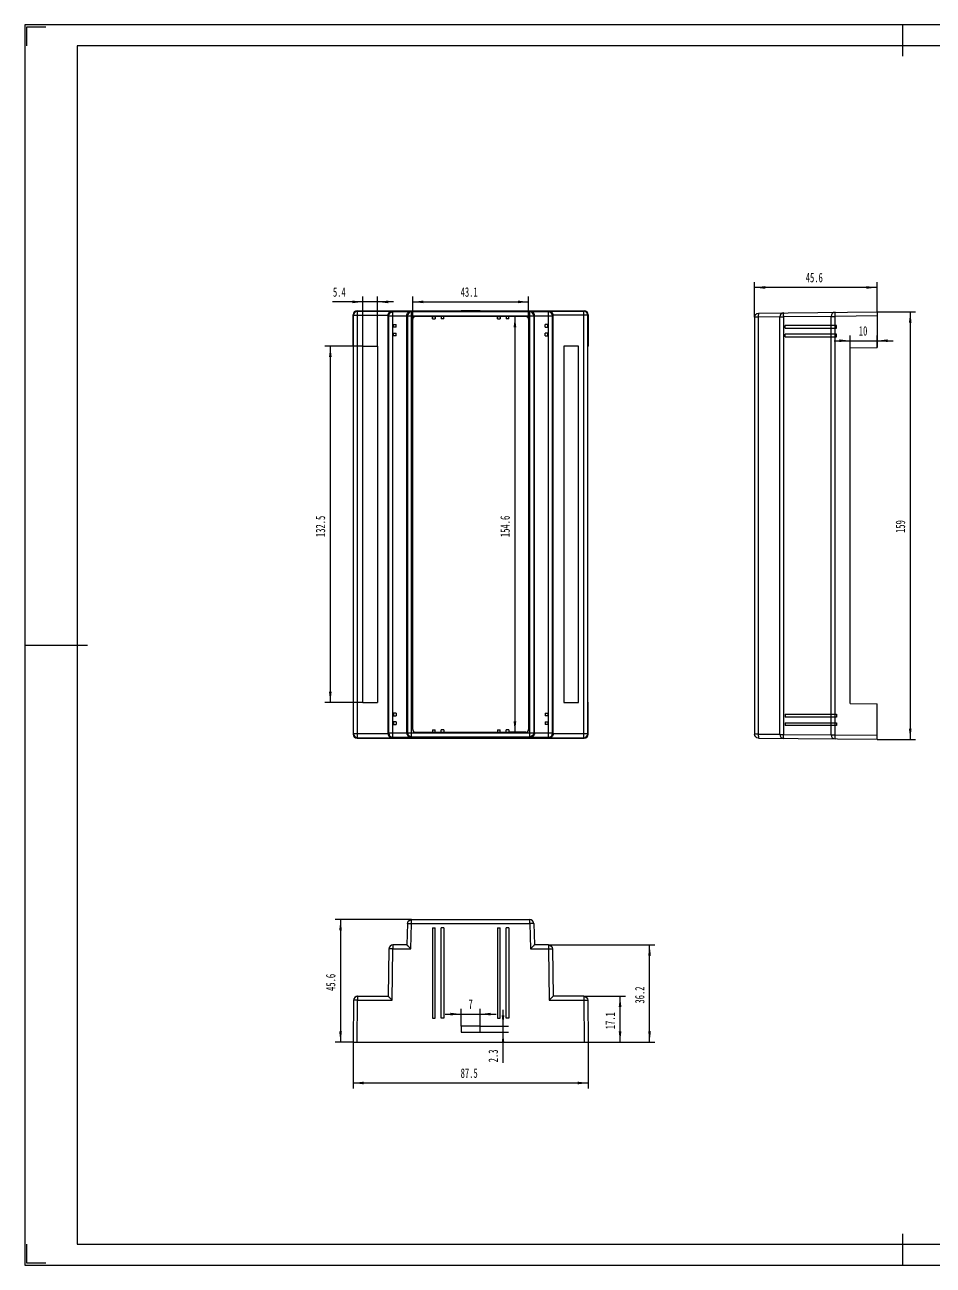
# Model space of a CAD drawing. Header units: millimetres. Extents: x 861 to 1514, y -315 to 146.
# Drawn here: x 860.9 to 1198.8, y -315 to 146.4 of the extents above; entities that cross this region are included whole.
import ezdxf

# ---------------------------------------------------------------- set-up
doc = ezdxf.new("R2010")
doc.units = ezdxf.units.MM
doc.layers.get('0').update_dxf_attribs({"lineweight": 0})
for name, color, linetype, lineweight in [('CAXA4', 3, 'Continuous', 25), ('图框_内框线', 5, 'Continuous', 50), ('图框_外框线', 7, 'Continuous', 0), ('图框_角线', 5, 'Continuous', 140)]:
    doc.layers.add(name, color=color, linetype=linetype, lineweight=lineweight)
doc.styles.add('标准', font='', dxfattribs={"width": 0.667})
doc.styles.get('标准').set_extended_font_data('FangSong_GB2312')
doc.dimstyles.new('标准', dxfattribs={"dimtxt": 3.5, "dimasz": 4, "dimexe": 2, "dimexo": 0, "dimtad": 1, "dimdsep": 46, "dimtxsty": '标准', "dimcen": 0, "dimdle": 6, "dimazin": 2, "dimtfac": 1, "dimtdec": 3, "dimtmove": 0, "dimatfit": 3, "dimfxl": 0, "dimtolj": 1, "dimtzin": 0, "dimarcsym": 0})

# ---------------------------------------------------------------- blocks, each defined once
blk = doc.blocks.new('*CAXBLOCK01')
at = {"layer": 'CAXA4', "linetype": 'Continuous', "lineweight": 25}
for points in [[(983.02, -247.24), (987.02, -247.74), (987.02, -246.74)], [(1070.52, -247.24), (1066.52, -247.74), (1066.52, -246.74)]]:
    blk.add_hatch(color=0, dxfattribs=at).paths.add_polyline_path(points, flags=0)
at = {"layer": 'CAXA4', "color": 0, "linetype": 'Continuous', "lineweight": 25}
for p, q in [((983.02, -232.07), (983.02, -249.24)), ((1070.52, -232.07), (1070.52, -249.24)), ((983.02, -247.24), (1070.52, -247.24))]:
    blk.add_line(p, q, dxfattribs=at)
at = {"layer": 'CAXA4', "color": 0, "linetype": 'Continuous', "lineweight": 25, "insert": (1023.05, -241.82), "char_height": 3.5, "attachment_point": 1, "style": '标准'}
blk.add_mtext('\\fFangSong_GB2312|b0|i0|p34;87.5', dxfattribs=at)
blk = doc.blocks.new('*CAXBLOCK12')
at = {"layer": 'CAXA4', "linetype": 'Continuous', "lineweight": 25}
for points in [[(1082.34, -214.97), (1082.84, -218.97), (1081.84, -218.97)], [(1082.34, -232.07), (1082.84, -228.07), (1081.84, -228.07)]]:
    blk.add_hatch(color=0, dxfattribs=at).paths.add_polyline_path(points, flags=0)
at = {"layer": 'CAXA4', "color": 0, "linetype": 'Continuous', "lineweight": 25}
for p, q in [((1068.82, -214.97), (1084.34, -214.97)), ((1082.34, -232.07), (1082.34, -214.97)), ((1070.52, -232.07), (1084.34, -232.07))]:
    blk.add_line(p, q, dxfattribs=at)
at = {"layer": 'CAXA4', "color": 0, "linetype": 'Continuous', "lineweight": 25, "insert": (1076.92, -227.25), "char_height": 3.5, "attachment_point": 1, "rotation": 90, "style": '标准'}
blk.add_mtext('\\fFangSong_GB2312|b0|i0|p34;17.1', dxfattribs=at)
blk = doc.blocks.new('*CAXBLOCK23')
at = {"layer": 'CAXA4', "linetype": 'Continuous', "lineweight": 25}
for points in [[(1093.32, -195.87), (1093.82, -199.87), (1092.82, -199.87)], [(1093.32, -232.07), (1093.82, -228.07), (1092.82, -228.07)]]:
    blk.add_hatch(color=0, dxfattribs=at).paths.add_polyline_path(points, flags=0)
at = {"layer": 'CAXA4', "color": 0, "linetype": 'Continuous', "lineweight": 25}
for p, q in [((1055.72, -195.87), (1095.32, -195.87)), ((1093.32, -232.07), (1093.32, -195.87)), ((1070.52, -232.07), (1095.32, -232.07))]:
    blk.add_line(p, q, dxfattribs=at)
at = {"layer": 'CAXA4', "color": 0, "linetype": 'Continuous', "lineweight": 25, "insert": (1087.9, -217.7), "char_height": 3.5, "attachment_point": 1, "rotation": 90, "style": '标准'}
blk.add_mtext('\\fFangSong_GB2312|b0|i0|p34;36.2', dxfattribs=at)
blk = doc.blocks.new('*CAXBLOCK34')
at = {"layer": 'CAXA4', "linetype": 'Continuous', "lineweight": 25}
for points in [[(978.37, -186.47), (977.87, -190.47), (978.87, -190.47)], [(978.37, -232.07), (977.87, -228.07), (978.87, -228.07)]]:
    blk.add_hatch(color=0, dxfattribs=at).paths.add_polyline_path(points, flags=0)
at = {"layer": 'CAXA4', "color": 0, "linetype": 'Continuous', "lineweight": 25}
for p, q in [((1004.77, -186.47), (976.37, -186.47)), ((978.37, -186.47), (978.37, -232.07)), ((983.02, -232.07), (976.37, -232.07))]:
    blk.add_line(p, q, dxfattribs=at)
at = {"layer": 'CAXA4', "color": 0, "linetype": 'Continuous', "lineweight": 25, "insert": (972.95, -213), "char_height": 3.5, "attachment_point": 1, "rotation": 90, "style": '标准'}
blk.add_mtext('\\fFangSong_GB2312|b0|i0|p34;45.6', dxfattribs=at)
blk = doc.blocks.new('*CAXBLOCK45')
at = {"layer": 'CAXA4', "linetype": 'Continuous', "lineweight": 25}
for points in [[(1023.27, -221.62), (1019.27, -222.12), (1019.27, -221.12)], [(1030.27, -221.62), (1034.27, -222.12), (1034.27, -221.12)]]:
    blk.add_hatch(color=0, dxfattribs=at).paths.add_polyline_path(points, flags=0)
at = {"layer": 'CAXA4', "color": 0, "linetype": 'Continuous', "lineweight": 25}
for p, q in [((1023.27, -226.07), (1023.27, -219.62)), ((1030.27, -226.07), (1030.27, -219.62)), ((1017.27, -221.62), (1036.27, -221.62))]:
    blk.add_line(p, q, dxfattribs=at)
at = {"layer": 'CAXA4', "color": 0, "linetype": 'Continuous', "lineweight": 25, "insert": (1025.97, -216.2), "char_height": 3.5, "attachment_point": 1, "style": '标准'}
blk.add_mtext('\\fFangSong_GB2312|b0|i0|p34;7', dxfattribs=at)
blk = doc.blocks.new('*CAXBLOCK56')
at = {"layer": 'CAXA4', "linetype": 'Continuous', "lineweight": 25}
for points in [[(1038.81, -226.07), (1039.31, -222.07), (1038.31, -222.07)], [(1038.81, -228.37), (1039.31, -232.37), (1038.31, -232.37)]]:
    blk.add_hatch(color=0, dxfattribs=at).paths.add_polyline_path(points, flags=0)
at = {"layer": 'CAXA4', "color": 0, "linetype": 'Continuous', "lineweight": 25}
for p, q in [((1038.81, -239.72), (1038.81, -220.07)), ((1030.27, -226.07), (1040.81, -226.07)), ((1030.27, -228.37), (1040.81, -228.37))]:
    blk.add_line(p, q, dxfattribs=at)
at = {"layer": 'CAXA4', "color": 0, "linetype": 'Continuous', "lineweight": 25, "insert": (1033.39, -239.55), "char_height": 3.5, "attachment_point": 1, "rotation": 90, "style": '标准'}
blk.add_mtext('\\fFangSong_GB2312|b0|i0|p34;2.3', dxfattribs=at)
blk = doc.blocks.new('*CAXBLOCK67')
at = {"layer": 'CAXA4', "linetype": 'Continuous', "lineweight": 25}
for points in [[(986.72, 43.31), (982.72, 43.81), (982.72, 42.81)], [(992.12, 43.31), (996.12, 43.81), (996.12, 42.81)]]:
    blk.add_hatch(color=0, dxfattribs=at).paths.add_polyline_path(points, flags=0)
at = {"layer": 'CAXA4', "color": 0, "linetype": 'Continuous', "lineweight": 25}
for p, q in [((998.12, 43.31), (975.37, 43.31)), ((986.72, 26.78), (986.72, 45.31)), ((992.12, 26.78), (992.12, 45.31))]:
    blk.add_line(p, q, dxfattribs=at)
at = {"layer": 'CAXA4', "color": 0, "linetype": 'Continuous', "lineweight": 25, "insert": (975.55, 48.73), "char_height": 3.5, "attachment_point": 1, "style": '标准'}
blk.add_mtext('\\fFangSong_GB2312|b0|i0|p34;5.4', dxfattribs=at)
blk = doc.blocks.new('*CAXBLOCK78')
at = {"layer": 'CAXA4', "linetype": 'Continuous', "lineweight": 25}
for points in [[(974.57, 26.78), (974.07, 22.78), (975.07, 22.78)], [(974.57, -105.72), (974.07, -101.72), (975.07, -101.72)]]:
    blk.add_hatch(color=0, dxfattribs=at).paths.add_polyline_path(points, flags=0)
at = {"layer": 'CAXA4', "color": 0, "linetype": 'Continuous', "lineweight": 25}
for p, q in [((986.72, 26.78), (972.57, 26.78)), ((974.57, 26.78), (974.57, -105.72)), ((986.72, -105.72), (972.57, -105.72))]:
    blk.add_line(p, q, dxfattribs=at)
at = {"layer": 'CAXA4', "color": 0, "linetype": 'Continuous', "lineweight": 25, "insert": (969.15, -44.17), "char_height": 3.5, "attachment_point": 1, "rotation": 90, "style": '标准'}
blk.add_mtext('\\fFangSong_GB2312|b0|i0|p34;132.5', dxfattribs=at)
blk = doc.blocks.new('*CAXBLOCK89')
at = {"layer": 'CAXA4', "linetype": 'Continuous', "lineweight": 25}
for points in [[(1005.22, 43.31), (1009.22, 42.81), (1009.22, 43.81)], [(1048.32, 43.31), (1044.32, 42.81), (1044.32, 43.81)]]:
    blk.add_hatch(color=0, dxfattribs=at).paths.add_polyline_path(points, flags=0)
at = {"layer": 'CAXA4', "color": 0, "linetype": 'Continuous', "lineweight": 25}
for p, q in [((1005.22, 36.83), (1005.22, 45.31)), ((1005.22, 43.31), (1048.32, 43.31)), ((1048.32, 36.83), (1048.32, 45.31))]:
    blk.add_line(p, q, dxfattribs=at)
at = {"layer": 'CAXA4', "color": 0, "linetype": 'Continuous', "lineweight": 25, "insert": (1023.05, 48.73), "char_height": 3.5, "attachment_point": 1, "style": '标准'}
blk.add_mtext('\\fFangSong_GB2312|b0|i0|p34;43.1', dxfattribs=at)
blk = doc.blocks.new('*CAXBLOCK910')
at = {"layer": 'CAXA4', "linetype": 'Continuous', "lineweight": 25}
for points in [[(1043.24, 37.83), (1042.74, 33.83), (1043.74, 33.83)], [(1043.24, -116.77), (1042.74, -112.77), (1043.74, -112.77)]]:
    blk.add_hatch(color=0, dxfattribs=at).paths.add_polyline_path(points, flags=0)
at = {"layer": 'CAXA4', "color": 0, "linetype": 'Continuous', "lineweight": 25}
for p, q in [((1047.32, 37.83), (1041.24, 37.83)), ((1043.24, 37.83), (1043.24, -116.77)), ((1047.32, -116.77), (1041.24, -116.77))]:
    blk.add_line(p, q, dxfattribs=at)
at = {"layer": 'CAXA4', "color": 0, "linetype": 'Continuous', "lineweight": 25, "insert": (1037.82, -44.17), "char_height": 3.5, "attachment_point": 1, "rotation": 90, "style": '标准'}
blk.add_mtext('\\fFangSong_GB2312|b0|i0|p34;154.6', dxfattribs=at)
blk = doc.blocks.new('*CAXBLOCK1011')
at = {"layer": 'CAXA4', "linetype": 'Continuous', "lineweight": 25}
for points in [[(1167.92, 28.87), (1163.92, 28.37), (1163.92, 29.37)], [(1177.92, 28.87), (1181.92, 28.37), (1181.92, 29.37)]]:
    blk.add_hatch(color=0, dxfattribs=at).paths.add_polyline_path(points, flags=0)
at = {"layer": 'CAXA4', "color": 0, "linetype": 'Continuous', "lineweight": 25}
for p, q in [((1161.92, 28.87), (1183.92, 28.87)), ((1167.92, 26.24), (1167.92, 30.87)), ((1177.92, 26.34), (1177.92, 30.87))]:
    blk.add_line(p, q, dxfattribs=at)
at = {"layer": 'CAXA4', "color": 0, "linetype": 'Continuous', "lineweight": 25, "insert": (1171.15, 34.29), "char_height": 3.5, "attachment_point": 1, "style": '标准'}
blk.add_mtext('\\fFangSong_GB2312|b0|i0|p34;10', dxfattribs=at)
blk = doc.blocks.new('*CAXBLOCK1112')
at = {"layer": 'CAXA4', "linetype": 'Continuous', "lineweight": 25}
for points in [[(1190.28, 39.59), (1189.78, 35.59), (1190.78, 35.59)], [(1190.28, -119.41), (1189.78, -115.41), (1190.78, -115.41)]]:
    blk.add_hatch(color=0, dxfattribs=at).paths.add_polyline_path(points, flags=0)
at = {"layer": 'CAXA4', "color": 0, "linetype": 'Continuous', "lineweight": 25}
for p, q in [((1177.92, 39.59), (1192.28, 39.59)), ((1190.28, 39.59), (1190.28, -119.41)), ((1177.92, -119.41), (1192.28, -119.41))]:
    blk.add_line(p, q, dxfattribs=at)
at = {"layer": 'CAXA4', "color": 0, "linetype": 'Continuous', "lineweight": 25, "insert": (1184.86, -42.65), "char_height": 3.5, "attachment_point": 1, "rotation": 90, "style": '标准'}
blk.add_mtext('\\fFangSong_GB2312|b0|i0|p34;159', dxfattribs=at)
blk = doc.blocks.new('*CAXBLOCK1213')
at = {"layer": 'CAXA4', "linetype": 'Continuous', "lineweight": 25}
for points in [[(1132.32, 48.68), (1136.32, 49.18), (1136.32, 48.18)], [(1177.92, 48.68), (1173.92, 49.18), (1173.92, 48.18)]]:
    blk.add_hatch(color=0, dxfattribs=at).paths.add_polyline_path(points, flags=0)
at = {"layer": 'CAXA4', "color": 0, "linetype": 'Continuous', "lineweight": 25}
for p, q in [((1132.32, 37.65), (1132.32, 50.68)), ((1177.92, 48.68), (1132.32, 48.68)), ((1177.92, 39.59), (1177.92, 50.68))]:
    blk.add_line(p, q, dxfattribs=at)
at = {"layer": 'CAXA4', "color": 0, "linetype": 'Continuous', "lineweight": 25, "insert": (1151.4, 54.1), "char_height": 3.5, "attachment_point": 1, "style": '标准'}
blk.add_mtext('\\fFangSong_GB2312|b0|i0|p34;45.6', dxfattribs=at)

msp = doc.modelspace()

# ---------------------------------------------------------------- linework, layer by layer
at = {"color": 0, "linetype": 'Continuous', "lineweight": 25}
for p, q in [((983.021, 26.783), (983.021, 38.533)), ((983.021, 38.533), (983.221, 38.374)), ((983.221, -117.309), (983.221, 38.374)), ((983.221, 38.374), (996.071, 38.374)), ((984.521, 40.033), (984.721, 39.874)), ((984.521, 40.033), (1069.021, 40.033)), ((984.721, -118.809), (984.721, 39.874)), ((984.721, 39.874), (997.55, 39.874)), ((996.071, -117.294), (996.071, 38.359)), ((996.071, 38.359), (996.321, 38.18)), ((996.321, -117.115), (996.321, 38.18)), ((996.321, 38.18), (1003.021, 38.18)), ((997.55, 39.874), (997.821, 39.68)), ((997.821, -118.615), (997.821, 39.68)), ((997.821, 39.68), (1004.474, 39.68)), ((1003.021, -117.1), (1003.021, 38.165)), ((1003.021, 38.165), (1003.272, 38.085)), ((1003.272, 38.085), (1003.272, -117.019)), ((1003.272, 38.085), (1050.269, 38.085)), ((1004.474, 39.68), (1004.772, 39.584)), ((1004.772, -118.519), (1004.772, 39.584)), ((1048.77, 39.584), (1004.772, 39.584)), ((1047.321, 37.833), (1006.221, 37.833)), ((1012.571, 36.983), (1012.571, 37.891)), ((1012.571, 37.891), (1013.571, 37.891)), ((1012.571, 36.983), (1013.571, 36.983)), ((1013.571, 37.891), (1013.571, 36.983)), ((1015.771, 37.891), (1015.771, 36.983)), ((1016.771, 37.891), (1015.771, 37.891)), ((1016.771, 36.983), (1015.771, 36.983)), ((1016.771, 36.983), (1016.771, 37.891)), ((1023.271, 39.972), (1023.271, 39.995)), ((1023.271, 39.995), (1030.271, 39.995)), ((1030.271, 39.972), (1023.271, 39.972)), ((1030.271, 39.995), (1030.271, 39.972)), ((1036.771, 36.983), (1036.771, 37.891)), ((1036.771, 37.891), (1037.771, 37.891)), ((1036.771, 36.983), (1037.771, 36.983)), ((1037.771, 37.891), (1037.771, 36.983)), ((1039.971, 37.891), (1039.971, 36.983)), ((1040.971, 37.891), (1039.971, 37.891)), ((1040.971, 36.983), (1039.971, 36.983)), ((1040.971, 36.983), (1040.971, 37.891)), ((1048.77, 39.584), (1049.067, 39.68)), ((1048.77, -118.519), (1048.77, 39.584)), ((1049.067, 39.68), (1055.721, 39.68)), ((1050.521, 38.165), (1050.269, 38.085)), ((1050.269, 38.085), (1050.269, -117.019)), ((1050.521, 38.18), (1057.22, 38.18)), ((1050.521, -117.1), (1050.521, 38.165)), ((1055.721, 39.68), (1055.992, 39.874)), ((1055.721, -118.615), (1055.721, 39.68)), ((1055.992, 39.874), (1068.82, 39.874)), ((1057.471, 38.359), (1057.22, 38.18)), ((1057.22, -117.115), (1057.22, 38.18)), ((1070.32, 38.374), (1057.471, 38.374)), ((1057.471, -117.294), (1057.471, 38.359)), ((1068.82, 39.874), (1069.021, 40.033)), ((1068.82, -118.809), (1068.82, 39.874)), ((1070.521, 38.533), (1070.32, 38.374)), ((1070.32, -117.309), (1070.32, 38.374)), ((1070.521, 38.533), (1070.521, 26.783)), ((1132.32, 37.646), (1132.32, -117.458)), ((1133.773, 37.646), (1132.32, 37.646)), ((1141.72, 37.726), (1133.773, 37.646)), ((1133.773, 37.646), (1133.773, -117.458)), ((1133.805, 39.146), (1177.92, 39.594)), ((1141.72, -117.554), (1141.72, 37.741)), ((1141.72, 37.741), (1143.199, 37.741)), ((1160.82, 37.92), (1143.199, 37.741)), ((1143.199, -117.554), (1143.199, 37.741)), ((1160.82, -117.748), (1160.82, 37.935)), ((1160.82, 37.935), (1162.301, 37.935)), ((1177.92, 38.094), (1162.301, 37.935)), ((1162.301, -117.748), (1162.301, 37.935)), ((1177.92, 39.594), (1177.92, 26.344)), ((998.092, 33.933), (998.092, 34.933)), ((998.092, 34.933), (999.071, 34.933)), ((999.071, 33.933), (998.092, 33.933)), ((999.071, 33.933), (999.071, 34.933)), ((1005.221, -115.767), (1005.221, 36.833)), ((1048.321, 36.833), (1048.321, -115.767)), ((1054.471, 33.933), (1054.471, 34.933)), ((1055.45, 34.933), (1054.471, 34.933)), ((1054.471, 33.933), (1055.45, 33.933)), ((1055.45, 33.933), (1055.45, 34.933)), ((1143.77, 33.494), (1143.77, 34.494)), ((1162.87, 34.494), (1143.77, 34.494)), ((1143.77, 33.494), (1162.87, 33.494)), ((1162.87, 33.494), (1162.87, 34.494)), ((998.092, 30.733), (998.092, 31.733)), ((998.092, 31.733), (999.071, 31.733)), ((999.071, 30.733), (998.092, 30.733)), ((999.071, 30.733), (999.071, 31.733)), ((1054.471, 30.733), (1054.471, 31.733)), ((1055.45, 31.733), (1054.471, 31.733)), ((1054.471, 30.733), (1055.45, 30.733)), ((1055.45, 30.733), (1055.45, 31.733)), ((1143.77, 30.294), (1143.77, 31.294)), ((1162.87, 31.294), (1143.77, 31.294)), ((1143.77, 30.294), (1162.87, 30.294)), ((1162.87, 30.294), (1162.87, 31.294)), ((983.149, 26.683), (983.021, 26.783)), ((983.149, -105.617), (983.149, 26.683)), ((986.721, -105.717), (986.721, 26.783)), ((986.721, 26.783), (992.121, 26.783)), ((992.121, 26.783), (992.121, -105.717)), ((1061.421, 26.783), (1061.421, -105.717)), ((1066.821, 26.783), (1061.421, 26.783)), ((1066.821, -105.717), (1066.821, 26.783)), ((1070.392, 26.683), (1070.521, 26.783)), ((1070.392, -105.617), (1070.392, 26.683)), ((1167.92, 26.244), (1177.92, 26.344)), ((1167.92, -106.056), (1167.92, 26.244)), ((983.021, -105.717), (983.149, -105.617)), ((983.021, -105.717), (983.021, -117.468)), ((986.721, -105.717), (992.121, -105.717)), ((1061.421, -105.717), (1066.821, -105.717)), ((1070.392, -105.617), (1070.521, -105.717)), ((1070.521, -117.468), (1070.521, -105.717)), ((1167.92, -106.056), (1177.92, -106.156)), ((999.071, -109.667), (998.092, -109.667)), ((998.092, -109.667), (998.092, -110.667)), ((998.092, -110.667), (999.071, -110.667)), ((999.071, -109.667), (999.071, -110.667)), ((1054.471, -109.667), (1055.45, -109.667)), ((1054.471, -109.667), (1054.471, -110.667)), ((1055.45, -110.667), (1054.471, -110.667)), ((1055.45, -109.667), (1055.45, -110.667)), ((1143.77, -110.106), (1162.87, -110.106)), ((1143.77, -110.106), (1143.77, -111.106)), ((1162.87, -110.106), (1162.87, -111.106)), ((1177.92, -119.406), (1177.92, -106.156)), ((999.071, -112.867), (998.092, -112.867)), ((998.092, -112.867), (998.092, -113.867)), ((998.092, -113.867), (999.071, -113.867)), ((999.071, -112.867), (999.071, -113.867)), ((1054.471, -112.867), (1055.45, -112.867)), ((1054.471, -112.867), (1054.471, -113.867)), ((1055.45, -113.867), (1054.471, -113.867)), ((1055.45, -112.867), (1055.45, -113.867)), ((1162.87, -111.106), (1143.77, -111.106)), ((1143.77, -113.306), (1162.87, -113.306)), ((1143.77, -113.306), (1143.77, -114.306)), ((1162.87, -114.306), (1143.77, -114.306)), ((1162.87, -113.306), (1162.87, -114.306)), ((983.221, -117.309), (983.021, -117.468)), ((996.071, -117.309), (983.221, -117.309)), ((984.521, -118.967), (984.721, -118.809)), ((984.521, -118.967), (1069.021, -118.967)), ((984.721, -118.809), (997.55, -118.809)), ((996.321, -117.115), (996.071, -117.294)), ((1003.021, -117.115), (996.321, -117.115)), ((997.55, -118.809), (997.821, -118.615)), ((997.821, -118.615), (1004.474, -118.615)), ((1003.272, -117.019), (1003.021, -117.1)), ((1003.272, -117.019), (1050.269, -117.019)), ((1004.474, -118.615), (1004.772, -118.519)), ((1004.772, -118.519), (1048.77, -118.519)), ((1006.221, -116.767), (1047.321, -116.767)), ((1012.571, -115.917), (1013.571, -115.917)), ((1012.571, -115.917), (1012.571, -116.826)), ((1012.571, -116.826), (1013.571, -116.826)), ((1013.571, -116.826), (1013.571, -115.917)), ((1016.771, -115.917), (1015.771, -115.917)), ((1015.771, -116.826), (1015.771, -115.917)), ((1016.771, -116.826), (1015.771, -116.826)), ((1016.771, -115.917), (1016.771, -116.826)), ((1030.271, -118.906), (1023.271, -118.906)), ((1023.271, -118.906), (1023.271, -118.93)), ((1023.271, -118.93), (1030.271, -118.93)), ((1030.271, -118.93), (1030.271, -118.906)), ((1036.771, -115.917), (1037.771, -115.917)), ((1036.771, -115.917), (1036.771, -116.826)), ((1036.771, -116.826), (1037.771, -116.826)), ((1037.771, -116.826), (1037.771, -115.917)), ((1040.971, -115.917), (1039.971, -115.917)), ((1039.971, -116.826), (1039.971, -115.917)), ((1040.971, -116.826), (1039.971, -116.826)), ((1040.971, -115.917), (1040.971, -116.826)), ((1048.77, -118.519), (1049.068, -118.615)), ((1049.068, -118.615), (1055.721, -118.615)), ((1050.269, -117.019), (1050.521, -117.1)), ((1057.22, -117.115), (1050.521, -117.115)), ((1055.721, -118.615), (1055.992, -118.809)), ((1055.992, -118.809), (1068.82, -118.809)), ((1057.22, -117.115), (1057.471, -117.294)), ((1070.32, -117.309), (1057.471, -117.309)), ((1068.82, -118.809), (1069.021, -118.967)), ((1070.32, -117.309), (1070.521, -117.468)), ((1133.773, -117.458), (1132.32, -117.458)), ((1133.773, -117.458), (1141.72, -117.539)), ((1133.805, -118.958), (1177.92, -119.406)), ((1141.72, -117.554), (1143.199, -117.553)), ((1143.199, -117.554), (1160.82, -117.733)), ((1160.82, -117.748), (1162.301, -117.747)), ((1162.301, -117.748), (1177.92, -117.906)), ((1003.272, -187.926), (1003.021, -195.873)), ((1004.474, -197.358), (1004.772, -187.958)), ((1004.772, -187.958), (1004.772, -186.473)), ((1004.772, -186.473), (1048.77, -186.473)), ((1004.772, -187.958), (1048.77, -187.958)), ((1048.77, -187.958), (1048.77, -186.473)), ((1048.77, -187.958), (1049.068, -197.358)), ((1050.269, -187.926), (1050.521, -195.873)), ((1012.571, -189.473), (1012.571, -223.073)), ((1012.571, -189.473), (1013.571, -189.473)), ((1013.571, -223.073), (1013.571, -189.473)), ((1015.771, -223.073), (1015.771, -189.473)), ((1016.771, -189.473), (1015.771, -189.473)), ((1016.771, -189.473), (1016.771, -223.073)), ((1036.771, -189.473), (1036.771, -223.073)), ((1036.771, -189.473), (1037.771, -189.473)), ((1037.771, -223.073), (1037.771, -189.473)), ((1039.971, -223.073), (1039.971, -189.473)), ((1040.971, -189.473), (1039.971, -189.473)), ((1040.971, -189.473), (1040.971, -223.073)), ((996.321, -197.352), (996.071, -214.973)), ((997.55, -216.458), (997.821, -197.358)), ((997.821, -195.873), (997.821, -197.358)), ((1003.021, -195.873), (997.821, -195.873)), ((997.821, -197.358), (1004.474, -197.358)), ((1049.068, -197.358), (1055.721, -197.358)), ((1055.721, -195.873), (1050.521, -195.873)), ((1055.721, -195.873), (1055.721, -197.358)), ((1055.721, -197.358), (1055.992, -216.458)), ((1057.22, -197.352), (1057.471, -214.973)), ((983.221, -216.454), (983.021, -232.073)), ((984.521, -232.073), (984.721, -216.458)), ((984.721, -214.973), (984.721, -216.458)), ((984.721, -214.973), (996.071, -214.973)), ((984.721, -216.458), (997.55, -216.458)), ((1055.992, -216.458), (1068.82, -216.458)), ((1068.82, -214.973), (1057.471, -214.973)), ((1068.82, -214.973), (1068.82, -216.458)), ((1068.82, -216.458), (1069.021, -232.073)), ((1070.32, -216.454), (1070.521, -232.073)), ((1012.571, -223.073), (1013.571, -223.073)), ((1016.771, -223.073), (1015.771, -223.073)), ((1030.271, -226.073), (1023.271, -226.073)), ((1023.271, -226.073), (1023.271, -228.373)), ((1030.271, -228.373), (1030.271, -226.073)), ((1036.771, -223.073), (1037.771, -223.073)), ((1040.971, -223.073), (1039.971, -223.073)), ((1023.271, -228.373), (1030.271, -228.373)), ((983.021, -232.073), (1070.521, -232.073))]:
    msp.add_line(p, q, dxfattribs=at)
for centre, radius, start, end in [((984.721, 38.374), 1.5, 90.01296, 179.98892), ((1004.773, 38.084), 1.5, 90.03874, 179.98877), ((1006.221, 36.833), 1, 89.99677, 180.00323), ((1047.321, 36.833), 1, 359.99677, 90.00323), ((1048.769, 38.084), 1.5, 0.01123, 89.96126), ((1068.82, 38.374), 1.5, 0.01108, 89.98704), ((1143.22, 37.741), 1.5, 90.582, 180), ((1162.32, 37.935), 1.5, 90.582, 180), ((984.721, -117.309), 1.5, 180.01109, 269.98701), ((997.821, -117.115), 1.5, 180.01147, 269.98549), ((1006.221, -115.767), 1, 179.99677, 270.00323), ((1047.321, -115.767), 1, 269.99677, 0.00323), ((1055.72, -117.115), 1.5, 270.01451, 359.98853), ((1068.82, -117.309), 1.5, 270.01301, 359.98892), ((1143.22, -117.554), 1.5, 180, 269.418), ((1162.32, -117.748), 1.5, 180, 269.418), ((985.069, -216.827), 1.934, 135.79585, 142.1205), ((985.09, -216.847), 1.963, 134.63137, 135.81334), ((985.074, -216.83), 1.94, 127.15001, 134.65114), ((1068.467, -216.83), 1.94, 45.34886, 52.84999), ((1068.451, -216.847), 1.963, 44.18666, 45.36863), ((1068.473, -216.827), 1.934, 37.8795, 44.20415)]:
    msp.add_arc(centre, radius, start, end, dxfattribs=at)
for centre, major_axis, start_param, end_param in [((984.521, 38.533), (1.176, -0.931), 2.240595, 3.811261), ((1069.021, 38.533), (1.176, 0.931), 5.6135169, 7.184183), ((984.521, -117.467), (-1.176, -0.931), 5.6135169, 7.184183), ((1069.021, -117.467), (1.176, -0.931), 5.3821877, 6.9528537)]:
    msp.add_ellipse(centre, major_axis=major_axis, ratio=0.9998661, start_param=start_param, end_param=end_param, dxfattribs=at)
for points, knots in [([(996.071, 38.374), (996.069, 38.433), (996.083, 38.55), (996.143, 38.77), (996.243, 38.97), (996.345, 39.16), (996.424, 39.291), (996.514, 39.407), (996.647, 39.538), (996.83, 39.671), (997.135, 39.823), (997.386, 39.872), (997.55, 39.874)], [0, 0, 0, 0, 0.1758367, 0.3495333, 0.6847479, 0.8436855, 0.9957072, 1.1418218, 1.2837345, 1.5558188, 1.8134496, 2.303505, 2.303505, 2.303505, 2.303505]), ([(1003.021, 38.18), (1003.021, 38.406), (1003.125, 38.837), (1003.495, 39.328), (1003.967, 39.614), (1004.309, 39.678), (1004.474, 39.68)], [0, 0, 0, 0, 0.6792181, 1.2757753, 1.8033019, 2.2971897, 2.2971897, 2.2971897, 2.2971897]), ([(1050.521, 38.18), (1050.521, 38.406), (1050.417, 38.837), (1050.046, 39.328), (1049.575, 39.614), (1049.232, 39.678), (1049.067, 39.68)], [0, 0, 0, 0, 0.6792181, 1.2757753, 1.8033019, 2.2971897, 2.2971897, 2.2971897, 2.2971897]), ([(1057.471, 38.374), (1057.473, 38.433), (1057.459, 38.55), (1057.398, 38.77), (1057.298, 38.97), (1057.196, 39.16), (1057.117, 39.291), (1057.027, 39.407), (1056.894, 39.538), (1056.712, 39.671), (1056.407, 39.823), (1056.155, 39.872), (1055.992, 39.874)], [0, 0, 0, 0, 0.1758367, 0.3495333, 0.6847479, 0.8436855, 0.9957072, 1.1418218, 1.2837345, 1.5558188, 1.8134496, 2.303505, 2.303505, 2.303505, 2.303505]), ([(1133.805, 39.146), (1133.802, 39.146), (1133.799, 39.132), (1133.795, 39.113), (1133.791, 39.076), (1133.787, 39.027), (1133.784, 38.964), (1133.779, 38.856), (1133.775, 38.693), (1133.772, 38.468), (1133.77, 38.212), (1133.77, 37.935), (1133.772, 37.743), (1133.773, 37.646)], [0, 0, 0, 0, 0.0086068, 0.0306898, 0.0666955, 0.1164733, 0.1795386, 0.2552682, 0.441926, 0.6691599, 0.9283955, 1.2100318, 1.5023535, 1.5023535, 1.5023535, 1.5023535]), ([(1143.199, 37.741), (1143.198, 37.83), (1143.196, 38.008), (1143.195, 38.27), (1143.195, 38.519), (1143.195, 38.714), (1143.196, 38.856), (1143.197, 38.949), (1143.198, 39.032), (1143.199, 39.102), (1143.2, 39.158), (1143.201, 39.197), (1143.202, 39.219), (1143.203, 39.231), (1143.204, 39.237), (1143.204, 39.241), (1143.205, 39.241)], [0, 0, 0, 0, 0.267474, 0.5326878, 0.7853467, 1.015156, 1.118275, 1.2118214, 1.2945086, 1.3650508, 1.422163, 1.4645629, 1.4798476, 1.4909796, 1.4978126, 1.5002818, 1.5002818, 1.5002818, 1.5002818]), ([(1162.301, 37.935), (1162.3, 38.033), (1162.298, 38.224), (1162.296, 38.502), (1162.296, 38.758), (1162.296, 38.953), (1162.296, 39.091), (1162.297, 39.178), (1162.298, 39.254), (1162.299, 39.317), (1162.3, 39.366), (1162.301, 39.399), (1162.302, 39.418), (1162.303, 39.427), (1162.304, 39.432), (1162.304, 39.435), (1162.305, 39.435)], [0, 0, 0, 0, 0.2923612, 0.5740344, 0.8332888, 1.0605062, 1.1593887, 1.2470902, 1.3227492, 1.3857117, 1.4353395, 1.4711156, 1.4837309, 1.4928005, 1.4983145, 1.500361, 1.500361, 1.500361, 1.500361]), ([(996.071, -117.309), (996.071, -117.536), (996.178, -117.969), (996.557, -118.46), (997.036, -118.743), (997.383, -118.807), (997.55, -118.809)], [0, 0, 0, 0, 0.6825916, 1.2830247, 1.8161414, 2.3168702, 2.3168702, 2.3168702, 2.3168702]), ([(1003.021, -117.115), (1003.019, -117.173), (1003.032, -117.289), (1003.092, -117.509), (1003.19, -117.709), (1003.289, -117.899), (1003.367, -118.029), (1003.455, -118.145), (1003.585, -118.277), (1003.764, -118.41), (1004.065, -118.564), (1004.313, -118.613), (1004.474, -118.615)], [0, 0, 0, 0, 0.1749186, 0.3477236, 0.6812131, 0.8393008, 0.9904445, 1.135576, 1.2763768, 1.545901, 1.800539, 2.2837929, 2.2837929, 2.2837929, 2.2837929]), ([(1050.521, -117.115), (1050.523, -117.173), (1050.509, -117.289), (1050.45, -117.509), (1050.352, -117.709), (1050.252, -117.899), (1050.175, -118.029), (1050.087, -118.145), (1049.956, -118.277), (1049.777, -118.41), (1049.477, -118.564), (1049.229, -118.613), (1049.068, -118.615)], [0, 0, 0, 0, 0.1749186, 0.3477236, 0.6812131, 0.8393008, 0.9904445, 1.135576, 1.2763768, 1.545901, 1.800539, 2.2837929, 2.2837929, 2.2837929, 2.2837929]), ([(1057.471, -117.309), (1057.471, -117.536), (1057.364, -117.969), (1056.984, -118.46), (1056.505, -118.743), (1056.159, -118.807), (1055.992, -118.809)], [0, 0, 0, 0, 0.6825916, 1.2830247, 1.8161414, 2.3168702, 2.3168702, 2.3168702, 2.3168702]), ([(1133.773, -117.458), (1133.772, -117.547), (1133.771, -117.725), (1133.771, -117.987), (1133.773, -118.236), (1133.777, -118.431), (1133.78, -118.573), (1133.783, -118.666), (1133.786, -118.748), (1133.789, -118.818), (1133.793, -118.875), (1133.796, -118.917), (1133.799, -118.943), (1133.802, -118.954), (1133.804, -118.958), (1133.805, -118.958)], [0, 0, 0, 0, 0.2674191, 0.5325835, 0.7852148, 1.0150332, 1.118176, 1.2117623, 1.2945093, 1.3651365, 1.4223685, 1.4649425, 1.4916432, 1.4987434, 1.5018569, 1.5018569, 1.5018569, 1.5018569]), ([(1143.205, -119.054), (1143.204, -119.054), (1143.204, -119.05), (1143.203, -119.045), (1143.202, -119.036), (1143.2, -119.017), (1143.199, -118.984), (1143.198, -118.935), (1143.197, -118.872), (1143.196, -118.797), (1143.195, -118.709), (1143.194, -118.571), (1143.194, -118.376), (1143.195, -118.12), (1143.196, -117.842), (1143.198, -117.651), (1143.199, -117.554)], [0, 0, 0, 0, 0.002095, 0.0076271, 0.0167076, 0.0293306, 0.0651168, 0.1147511, 0.1777179, 0.2533798, 0.3410829, 0.4399661, 0.6671833, 0.9264357, 1.2081047, 1.5004624, 1.5004624, 1.5004624, 1.5004624]), ([(1162.305, -119.248), (1162.304, -119.248), (1162.304, -119.244), (1162.303, -119.24), (1162.302, -119.23), (1162.301, -119.211), (1162.3, -119.178), (1162.299, -119.129), (1162.298, -119.066), (1162.297, -118.991), (1162.296, -118.903), (1162.296, -118.765), (1162.296, -118.57), (1162.296, -118.314), (1162.298, -118.036), (1162.3, -117.845), (1162.301, -117.748)], [0, 0, 0, 0, 0.0020466, 0.0075607, 0.0166304, 0.0292458, 0.065022, 0.1146499, 0.1776126, 0.2532717, 0.3409733, 0.4398559, 0.6670737, 0.9263283, 1.2080004, 1.500361, 1.500361, 1.500361, 1.500361]), ([(1003.272, -187.926), (1003.272, -187.925), (1003.277, -187.925), (1003.282, -187.924), (1003.294, -187.924), (1003.309, -187.924), (1003.328, -187.924), (1003.361, -187.924), (1003.412, -187.924), (1003.482, -187.925), (1003.564, -187.927), (1003.657, -187.928), (1003.799, -187.931), (1003.994, -187.936), (1004.243, -187.942), (1004.505, -187.95), (1004.682, -187.955), (1004.772, -187.958)], [0, 0, 0, 0, 0.0023923, 0.0092042, 0.0203251, 0.0356018, 0.0548759, 0.0779877, 0.1350835, 0.2056056, 0.288269, 0.381788, 0.4848768, 0.7146197, 0.9672093, 1.2323569, 1.4997739, 1.4997739, 1.4997739, 1.4997739]), ([(1050.269, -187.926), (1050.269, -187.925), (1050.264, -187.925), (1050.259, -187.924), (1050.247, -187.924), (1050.232, -187.924), (1050.213, -187.924), (1050.18, -187.924), (1050.13, -187.924), (1050.06, -187.925), (1049.977, -187.927), (1049.884, -187.928), (1049.742, -187.931), (1049.547, -187.936), (1049.298, -187.942), (1049.036, -187.95), (1048.859, -187.955), (1048.77, -187.958)], [0, 0, 0, 0, 0.0023923, 0.0092042, 0.0203251, 0.0356018, 0.0548759, 0.0779877, 0.1350835, 0.2056056, 0.288269, 0.381788, 0.4848768, 0.7146197, 0.9672093, 1.2323569, 1.4997739, 1.4997739, 1.4997739, 1.4997739]), ([(997.821, -197.358), (997.724, -197.356), (997.532, -197.354), (997.254, -197.351), (996.998, -197.348), (996.803, -197.347), (996.665, -197.347), (996.578, -197.347), (996.503, -197.347), (996.44, -197.347), (996.39, -197.348), (996.358, -197.349), (996.339, -197.35), (996.329, -197.35), (996.325, -197.351), (996.321, -197.351), (996.321, -197.352)], [0, 0, 0, 0, 0.2923582, 0.574027, 0.8332755, 1.0604852, 1.1593623, 1.2470568, 1.3227072, 1.3856599, 1.4352769, 1.4710384, 1.4836419, 1.4926933, 1.4981756, 1.5001361, 1.5001361, 1.5001361, 1.5001361]), ([(1003.021, -195.873), (1003.019, -195.873), (1003.031, -195.88), (1003.037, -195.883), (1003.059, -195.897), (1003.083, -195.913), (1003.113, -195.934), (1003.159, -195.968), (1003.221, -196.02), (1003.295, -196.097), (1003.373, -196.187), (1003.46, -196.286), (1003.559, -196.389), (1003.664, -196.498), (1003.812, -196.652), (1004.003, -196.855), (1004.236, -197.104), (1004.394, -197.273), (1004.474, -197.358)], [0, 0, 0, 0, 0.0040604, 0.0188878, 0.0418586, 0.072162, 0.1088235, 0.1505645, 0.2452192, 0.3514228, 0.4701028, 0.6020896, 0.7457885, 0.898073, 1.0567132, 1.3880038, 1.7317391, 2.0814762, 2.0814762, 2.0814762, 2.0814762]), ([(1050.521, -195.873), (1050.522, -195.873), (1050.511, -195.88), (1050.505, -195.883), (1050.482, -195.897), (1050.459, -195.913), (1050.428, -195.934), (1050.382, -195.968), (1050.32, -196.02), (1050.246, -196.097), (1050.169, -196.187), (1050.081, -196.286), (1049.983, -196.389), (1049.877, -196.498), (1049.729, -196.652), (1049.539, -196.855), (1049.305, -197.104), (1049.148, -197.273), (1049.068, -197.358)], [0, 0, 0, 0, 0.0040604, 0.0188878, 0.0418586, 0.072162, 0.1088235, 0.1505645, 0.2452192, 0.3514228, 0.4701028, 0.6020896, 0.7457885, 0.898073, 1.0567132, 1.3880038, 1.7317391, 2.0814762, 2.0814762, 2.0814762, 2.0814762]), ([(1055.721, -197.358), (1055.818, -197.356), (1056.009, -197.354), (1056.287, -197.351), (1056.543, -197.348), (1056.738, -197.347), (1056.876, -197.347), (1056.964, -197.347), (1057.039, -197.347), (1057.102, -197.347), (1057.151, -197.348), (1057.184, -197.349), (1057.203, -197.35), (1057.212, -197.35), (1057.217, -197.351), (1057.22, -197.351), (1057.22, -197.352)], [0, 0, 0, 0, 0.2923582, 0.574027, 0.8332755, 1.0604852, 1.1593623, 1.2470568, 1.3227072, 1.3856599, 1.4352769, 1.4710384, 1.4836419, 1.4926933, 1.4981756, 1.5001361, 1.5001361, 1.5001361, 1.5001361]), ([(984.721, -216.458), (984.624, -216.457), (984.432, -216.454), (984.154, -216.452), (983.898, -216.45), (983.703, -216.449), (983.565, -216.448), (983.478, -216.449), (983.403, -216.449), (983.34, -216.449), (983.29, -216.45), (983.258, -216.451), (983.239, -216.452), (983.229, -216.452), (983.225, -216.453), (983.221, -216.453), (983.221, -216.454)], [0, 0, 0, 0, 0.2923611, 0.5740334, 0.8332856, 1.0604987, 1.1593774, 1.2470735, 1.3227251, 1.3856789, 1.4352967, 1.4710585, 1.4836621, 1.4927137, 1.4981962, 1.500157, 1.500157, 1.500157, 1.500157]), ([(996.071, -214.973), (996.086, -214.987), (996.14, -215.037), (996.248, -215.145), (996.409, -215.306), (996.849, -215.748), (997.233, -216.137), (997.55, -216.458)], [0, 0, 0, 0, 0.0601749, 0.2222482, 0.4579313, 0.7427741, 2.0956077, 2.0956077, 2.0956077, 2.0956077]), ([(1057.471, -214.973), (1057.456, -214.987), (1057.402, -215.037), (1057.294, -215.145), (1057.133, -215.306), (1056.692, -215.748), (1056.308, -216.137), (1055.992, -216.458)], [0, 0, 0, 0, 0.0601749, 0.2222482, 0.4579313, 0.7427741, 2.0956077, 2.0956077, 2.0956077, 2.0956077]), ([(1068.82, -216.458), (1068.918, -216.457), (1069.109, -216.454), (1069.387, -216.452), (1069.643, -216.45), (1069.838, -216.449), (1069.976, -216.448), (1070.064, -216.449), (1070.139, -216.449), (1070.202, -216.449), (1070.251, -216.45), (1070.284, -216.451), (1070.303, -216.452), (1070.312, -216.452), (1070.317, -216.453), (1070.32, -216.453), (1070.32, -216.454)], [0, 0, 0, 0, 0.2923611, 0.5740334, 0.8332856, 1.0604987, 1.1593774, 1.2470735, 1.3227251, 1.3856789, 1.4352967, 1.4710585, 1.4836621, 1.4927137, 1.4981962, 1.500157, 1.500157, 1.500157, 1.500157])]:
    msp.add_open_spline(points, degree=3, knots=knots, dxfattribs=at)
for points in [[(996.321, 38.18), (996.321, 38.887), (997.114, 39.68), (997.821, 39.68)], [(1057.22, 38.18), (1057.22, 38.887), (1056.427, 39.68), (1055.72, 39.68)], [(1132.32, 37.646), (1132.32, 38.349), (1133.101, 39.139), (1133.805, 39.146)], [(1003.272, -117.019), (1003.273, -117.726), (1004.065, -118.519), (1004.772, -118.519)], [(1050.269, -117.019), (1050.269, -117.726), (1049.477, -118.519), (1048.77, -118.519)], [(1133.805, -118.958), (1133.101, -118.951), (1132.32, -118.162), (1132.32, -117.458)], [(1003.272, -187.926), (1003.294, -187.23), (1004.076, -186.473), (1004.772, -186.473)], [(1050.269, -187.926), (1050.247, -187.23), (1049.466, -186.473), (1048.77, -186.473)], [(997.821, -195.873), (997.119, -195.873), (996.331, -196.65), (996.321, -197.352)], [(1055.721, -195.873), (1055.784, -195.873), (1055.847, -195.879), (1055.911, -195.891)], [(1055.721, -195.873), (1056.423, -195.873), (1057.21, -196.65), (1057.22, -197.352)], [(1055.911, -195.891), (1055.981, -195.904), (1056.05, -195.924), (1056.119, -195.949)], [(984.721, -214.973), (984.018, -214.973), (983.23, -215.751), (983.221, -216.454)], [(983.404, -215.845), (983.365, -215.914), (983.33, -215.984), (983.303, -216.056)], [(983.542, -215.64), (983.491, -215.705), (983.445, -215.774), (983.404, -215.845)], [(984.11, -215.148), (984.039, -215.188), (983.969, -215.233), (983.903, -215.284)], [(984.322, -215.05), (984.25, -215.076), (984.179, -215.11), (984.11, -215.148)], [(984.53, -214.991), (984.461, -215.004), (984.391, -215.024), (984.322, -215.05)], [(984.721, -214.973), (984.658, -214.973), (984.594, -214.979), (984.53, -214.991)], [(1068.82, -214.973), (1068.884, -214.973), (1068.947, -214.979), (1069.011, -214.991)], [(1068.82, -214.973), (1069.523, -214.973), (1070.311, -215.751), (1070.32, -216.454)], [(1069.011, -214.991), (1069.081, -215.004), (1069.15, -215.024), (1069.219, -215.05)], [(1069.219, -215.05), (1069.291, -215.076), (1069.362, -215.11), (1069.432, -215.148)], [(1069.432, -215.148), (1069.503, -215.188), (1069.572, -215.233), (1069.639, -215.284)], [(1069.999, -215.64), (1070.05, -215.705), (1070.097, -215.774), (1070.137, -215.845)], [(1070.137, -215.845), (1070.177, -215.914), (1070.211, -215.984), (1070.239, -216.056)]]:
    msp.add_open_spline(points, degree=3, dxfattribs=at)
at = {"layer": '图框_内框线', "color": 0, "linetype": 'Continuous', "lineweight": 25}
for points in [[(1187.557, 134.728), (1187.557, 146.379)], [(880.351, -307.245), (1506.415, -307.245), (1506.415, 138.611), (880.351, 138.611), (880.351, -307.245)], [(860.933, -84.317), (884.235, -84.317)], [(1187.557, -315.013), (1187.557, -303.361)]]:
    msp.add_lwpolyline(points, dxfattribs=at)
at = {"layer": '图框_外框线', "color": 0, "linetype": 'Continuous', "lineweight": 25}
msp.add_lwpolyline([(860.933, -315.013), (1514.182, -315.013), (1514.182, 146.379), (860.933, 146.379), (860.933, -315.013)], dxfattribs=at)
at = {"layer": '图框_角线', "color": 0, "linetype": 'Continuous', "lineweight": 25}
for points in [[(861.709, 138.611), (861.709, 145.602), (868.7, 145.602)], [(868.7, -314.236), (861.709, -314.236), (861.709, -307.245)]]:
    msp.add_lwpolyline(points, dxfattribs=at)

# ---------------------------------------------------------------- dimensions: what is measured, and where the dimension line sits
at = {"layer": 'CAXA4'}
for base, p1, p2, text, picture, middle in [((1155.12, 48.682), (1177.92, 39.594), (1132.32, 37.646), '\\fFangSong_GB2312;45.6', '*CAXBLOCK1213', (1155.12, 51.704)), ((978.297, 43.315), (992.121, 26.783), (986.721, 26.783), '\\fFangSong_GB2312;5.4', '*CAXBLOCK67', (978.297, 46.337)), ((1026.771, -221.621), (1023.271, -226.073), (1030.271, -226.073), '\\fFangSong_GB2312;7', '*CAXBLOCK45', (1026.771, -218.598)), ((1026.771, -247.242), (983.021, -232.073), (1070.521, -232.073), '\\fFangSong_GB2312;87.5', '*CAXBLOCK01', (1026.771, -244.22))]:
    dim = msp.add_linear_dim(base=base, p1=p1, p2=p2, text=text, dimstyle='标准', dxfattribs=at)
    dim.commit()
    dim.dimension.update_dxf_attribs({"geometry": picture, "text_midpoint": middle})
for base, p1, p2, angle, text, picture, middle in [((1026.771, 43.315), (1005.221, 36.833), (1048.321, 36.833), 180, '\\fFangSong_GB2312;43.1', '*CAXBLOCK89', (1026.771, 46.337)), ((1043.237, -39.467), (1047.321, 37.833), (1047.321, -116.767), 270, '\\fFangSong_GB2312;154.6', '*CAXBLOCK910', (1040.214, -39.467)), ((1190.281, -39.906), (1177.92, 39.594), (1177.92, -119.406), 90, '\\fFangSong_GB2312;159', '*CAXBLOCK1112', (1187.258, -39.906)), ((1172.92, 28.869), (1167.92, 26.244), (1177.92, 26.344), 180, '\\fFangSong_GB2312;10', '*CAXBLOCK1011', (1172.92, 31.892)), ((974.574, -39.467), (986.721, 26.783), (986.721, -105.717), 90, '\\fFangSong_GB2312;132.5', '*CAXBLOCK78', (971.552, -39.467)), ((978.366, -209.273), (1004.772, -186.473), (983.021, -232.073), 90, '\\fFangSong_GB2312;45.6', '*CAXBLOCK34', (975.343, -209.273)), ((1093.318, -213.973), (1070.521, -232.073), (1055.721, -195.873), 90, '\\fFangSong_GB2312;36.2', '*CAXBLOCK23', (1090.295, -213.973)), ((1082.341, -223.523), (1070.521, -232.073), (1068.82, -214.973), 90, '\\fFangSong_GB2312;17.1', '*CAXBLOCK12', (1079.319, -223.523)), ((1038.815, -236.797), (1030.271, -228.373), (1030.271, -226.073), 90, '\\fFangSong_GB2312;2.3', '*CAXBLOCK56', (1035.792, -236.797))]:
    dim = msp.add_linear_dim(base=base, p1=p1, p2=p2, angle=angle, text=text, dimstyle='标准', dxfattribs=at)
    dim.commit()
    dim.dimension.update_dxf_attribs({"geometry": picture, "text_midpoint": middle})

doc.saveas('drawing.dxf')
